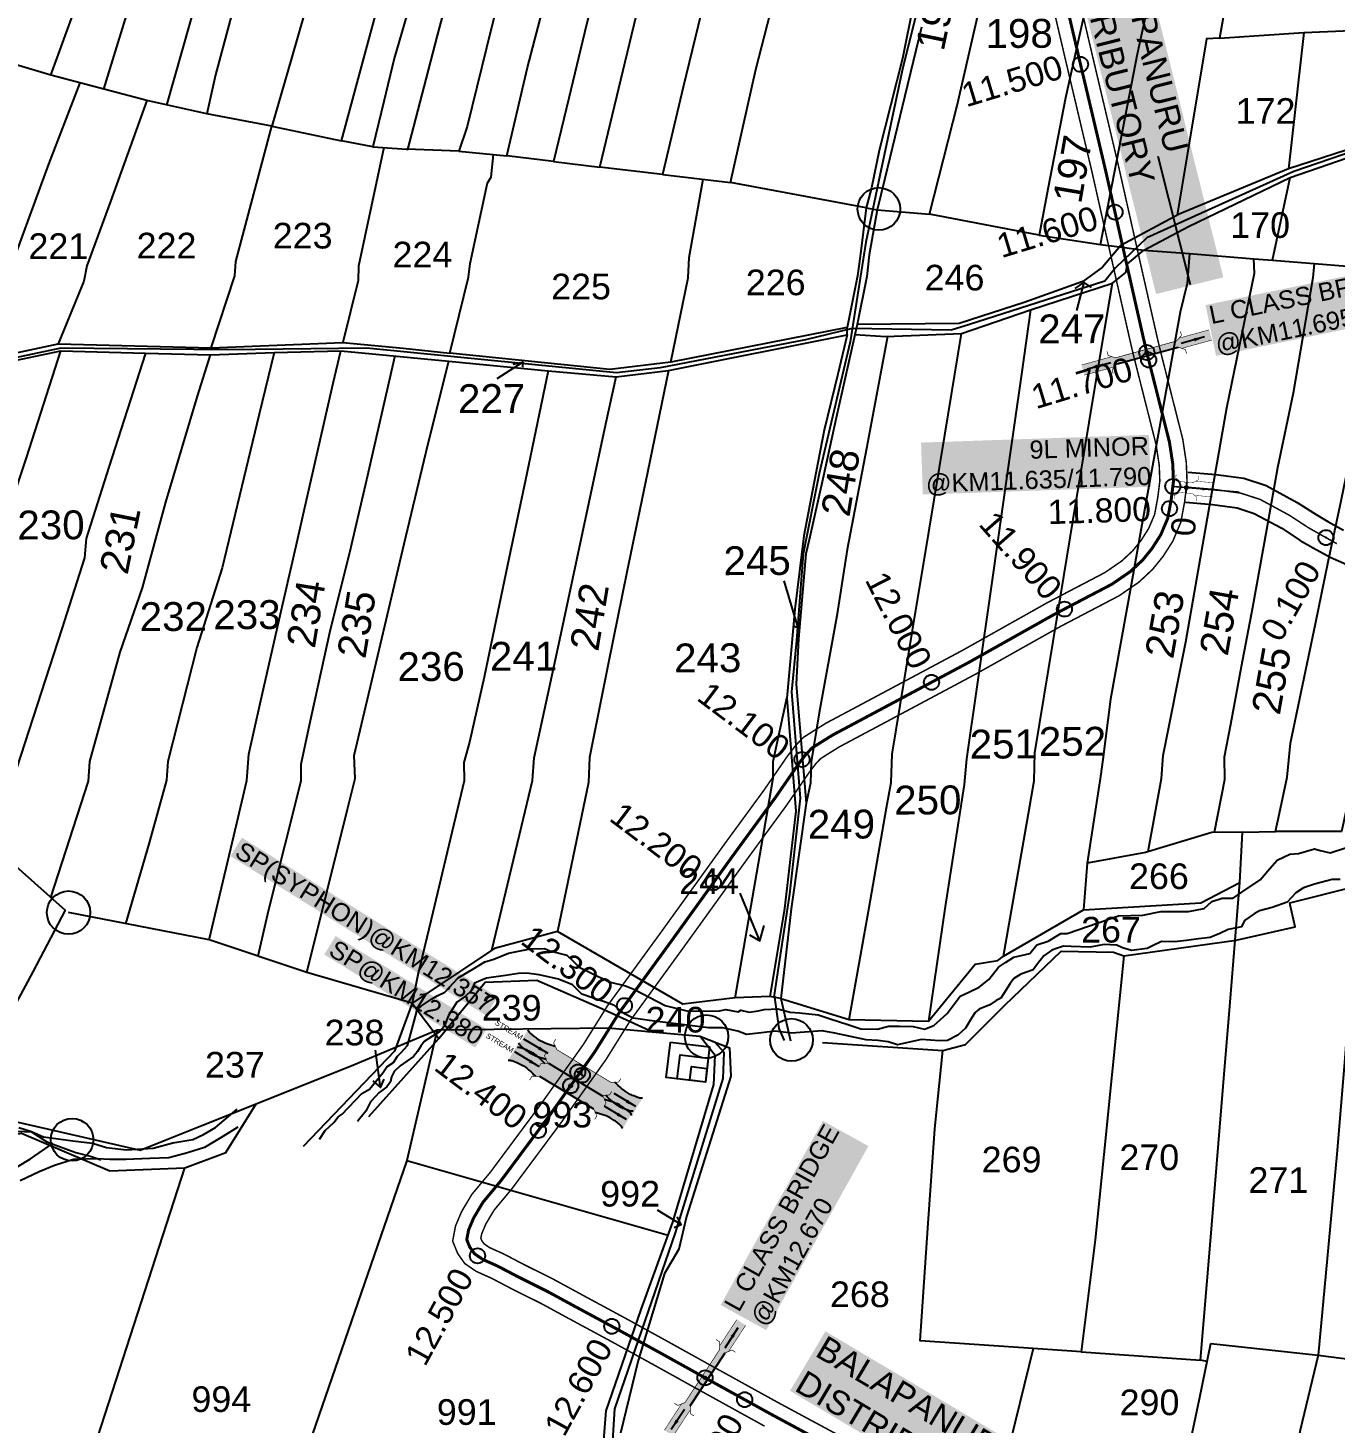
# Model space of a CAD drawing. Header units: millimetres. Extents: x 194974 to 210505, y 1603976 to 1614238.
# Drawn here: x 197653 to 198519, y 1610968 to 1611892 of the extents above; entities that cross this region are included whole.
import ezdxf
from ezdxf.enums import TextEntityAlignment as Align

# ---------------------------------------------------------------- set-up
doc = ezdxf.new("R2010")
doc.units = ezdxf.units.MM
doc.header["$LTSCALE"] = 15
doc.header["$PDMODE"] = 32
doc.header["$PDSIZE"] = 10
doc.linetypes.add('ACAD_ISO02W100', pattern=[15, 12, -3])
doc.linetypes.add('HIDDEN2', pattern=[0.1875, 0.125, -0.0625])
for name, color, linetype in [('BOUNDRY STONES', 240, 'Continuous'), ('CANAL1', 7, 'Continuous'), ('CS', 134, 'Continuous'), ('CSMark', 72, 'Continuous'), ('PAPER SIZE', 5, 'Continuous'), ('PLOTS', 7, 'Continuous'), ('PLOTS NO', 7, 'Continuous'), ('ROADS', 1, 'Continuous'), ('STREAMS', 4, 'Continuous'), ('STRUCTURE', 5, 'Continuous'), ('text2', 7, 'Continuous'), ('wells', 7, 'Continuous')]:
    doc.layers.add(name, color=color, linetype=linetype)
doc.styles.get("Standard").update_dxf_attribs({"font": 'arial.ttf'})
doc.dimstyles.get("Standard").update_dxf_attribs({"dimtxt": 0.18, "dimasz": 0.18, "dimexe": 0.18, "dimexo": 0.0625, "dimgap": 0.09, "dimtad": 0, "dimtih": 1, "dimtoh": 1, "dimdec": 4, "dimzin": 0, "dimdsep": 46, "dimtxsty": 'Standard', "dimcen": 0.09, "dimadec": 0, "dimazin": 0, "dimtfac": 1, "dimtdec": 4, "dimtofl": 0, "dimtmove": 0, "dimatfit": 3, "dimfxl": 1, "dimtolj": 1, "dimtzin": 0, "dimarcsym": 0})

# ---------------------------------------------------------------- blocks, each defined once
blk = doc.blocks.new('SLB')
at = {"layer": 'STRUCTURE'}
h = blk.add_hatch(dxfattribs=at)
h.set_pattern_fill('DOTS', color=6, scale=20, angle=320.3722, style=0)
h.set_pattern_definition([(320.372247934, (-159.4327, -72.9564), (1.2786241598, 0.5641323054), [0, -1.25])])
h.paths.add_polyline_path([(769699.5, 1706871.1), (769699.5, 1706861.1), (769729.1, 1706861.1), (769732.1, 1706863.1), (769792.1, 1706863.1), (769795.1, 1706861.1), (769824.7, 1706861.1), (769824.7, 1706871.1), (769795.1, 1706871.1), (769792.1, 1706869.1), (769732.1, 1706869.1), (769729.1, 1706871.1)])
at = {"layer": 'STRUCTURE', "color": 6, "const_width": 0.628}
for points in [[(769726.1, 1706877.1), (769726.1, 1706873.1), (769732.1, 1706869.1), (769792.1, 1706869.1), (769798.1, 1706873.1), (769798.1, 1706877.1)], [(769726.1, 1706855.1), (769726.1, 1706859.1), (769732.1, 1706863.1), (769792.1, 1706863.1), (769798.1, 1706859.1), (769798.1, 1706855.1)]]:
    blk.add_lwpolyline(points, dxfattribs=at)
at = {"layer": 'STRUCTURE', "color": 6, "linetype": 'ACAD_ISO02W100', "ltscale": 0.5, "const_width": 0.5}
for points in [[(769699.5, 1706871.1), (769729.1, 1706871.1)], [(769699.5, 1706861.1), (769729.1, 1706861.1)], [(769795.1, 1706871.1), (769824.7, 1706871.1)], [(769795.1, 1706861.1), (769824.7, 1706861.1)]]:
    blk.add_lwpolyline(points, dxfattribs=at)
at = {"layer": 'STRUCTURE', "color": 6}
blk.add_lwpolyline([(769732.1, 1706863.1), (769792.1, 1706863.1)], dxfattribs=at)
blk.add_lwpolyline([(769732.1, 1706863.1), (769792.1, 1706863.1)], dxfattribs=at)
at = {"layer": 'STRUCTURE', "color": 0}
blk.add_circle((769762.1, 1706866.1), 1.24, dxfattribs=at)
for points in [[(769703.8, 1706866), (769726.7, 1706866)], [(769818.6, 1706865.8), (769795.7, 1706865.8)]]:
    blk.add_leader(points, dimstyle='Standard', override={"dimasz": 10, "dimgap": 0.09, "dimtad": 0}, dxfattribs=at)
blk = doc.blocks.new('SP')
at = {"layer": 'STRUCTURE'}
h = blk.add_hatch(dxfattribs=at)
h.set_pattern_fill('DASH', color=256, scale=8, style=0)
h.set_pattern_definition([(0, (0, 0), (1, 1), [1, -1])])
edge = h.paths.add_edge_path()
edge.add_spline(control_points=[(769825.7, 1706742.1), (769825.3, 1706741.8), (769823.8, 1706740.8), (769820.9, 1706740.3), (769817, 1706739.7), (769811.4, 1706738.9), (769804, 1706739.7), (769798.4, 1706741), (769795.6, 1706741.6)], knot_values=[0, 0, 0, 0, 1.613557, 5.24513, 8.624976, 13.470124, 22.190216, 30.746377, 30.746377, 30.746377, 30.746377], degree=3, periodic=0)
edge.add_line((769795.6, 1706741.6), (769792.6, 1706739.6))
edge.add_line((769792.6, 1706739.6), (769732.6, 1706739.6))
edge.add_line((769732.6, 1706739.6), (769729.6, 1706741.6))
edge.add_spline(control_points=[(769729.6, 1706741.6), (769726.9, 1706740.9), (769721.3, 1706739.5), (769713.9, 1706738.5), (769708.3, 1706739.1), (769704.4, 1706739.6), (769701.5, 1706740), (769700, 1706741), (769699.5, 1706741.3)], knot_values=[0, 0, 0, 0, 8.556161, 17.276253, 22.121402, 25.501247, 29.13282, 30.746377, 30.746377, 30.746377, 30.746377], degree=3, periodic=0)
edge.add_line((769699.5, 1706741.3), (769699.5, 1706722.1))
edge.add_spline(control_points=[(769699.5, 1706722.1), (769700, 1706722.4), (769701.4, 1706723.4), (769704.3, 1706724), (769708.2, 1706724.5), (769713.8, 1706725.3), (769721.2, 1706724.5), (769726.8, 1706723.3), (769729.6, 1706722.6)], knot_values=[0, 0, 0, 0, 1.613557, 5.24513, 8.624976, 13.470124, 22.190216, 30.746377, 30.746377, 30.746377, 30.746377], degree=3, periodic=0)
edge.add_line((769729.6, 1706722.6), (769732.6, 1706724.6))
edge.add_line((769732.6, 1706724.6), (769792.6, 1706724.6))
edge.add_line((769792.6, 1706724.6), (769795.6, 1706722.6))
edge.add_spline(control_points=[(769795.6, 1706722.6), (769798.4, 1706723.3), (769803.9, 1706724.8), (769811.3, 1706725.8), (769817, 1706725.1), (769820.9, 1706724.7), (769823.8, 1706724.2), (769825.2, 1706723.3), (769825.7, 1706723)], knot_values=[0, 0, 0, 0, 8.556161, 17.276253, 22.121402, 25.501247, 29.13282, 30.746377, 30.746377, 30.746377, 30.746377], degree=3, periodic=0)
edge.add_line((769825.7, 1706723), (769825.7, 1706742.1))
h.paths.add_polyline_path([(769764.2, 1706732.1, -1), (769761.1, 1706732.1, -1)], flags=0)
h.paths.add_polyline_path([(769761.1, 1706732.1, 1), (769764.2, 1706732.1, 1)], flags=16)
at = {"layer": 'STRUCTURE', "const_width": 0.628}
for points in [[(769726.6, 1706747.6), (769726.6, 1706743.6), (769732.6, 1706739.6), (769792.6, 1706739.6), (769798.6, 1706743.6), (769798.6, 1706747.6)], [(769726.6, 1706716.6), (769726.6, 1706720.6), (769732.6, 1706724.6), (769792.6, 1706724.6), (769798.6, 1706720.6), (769798.6, 1706716.6)]]:
    blk.add_lwpolyline(points, dxfattribs=at)
at = {"layer": 'STRUCTURE', "color": 3}
blk.add_lwpolyline([(769732.6, 1706724.6), (769792.6, 1706724.6)], dxfattribs=at)
blk.add_lwpolyline([(769732.6, 1706724.6), (769792.6, 1706724.6)], dxfattribs=at)
at = {"layer": 'STRUCTURE', "color": 0}
blk.add_circle((769762.6, 1706732.1), 1.55, dxfattribs=at)
at = {"layer": 'STRUCTURE'}
for points in [[(769699.5, 1706741.3), (769700.9, 1706740.5), (769704.4, 1706739.6), (769707.8, 1706739.2), (769712.6, 1706738.8), (769721.3, 1706739.7), (769729.6, 1706741.6)], [(769825.7, 1706742.1), (769824.3, 1706741.3), (769820.8, 1706740.3), (769817.5, 1706739.8), (769812.7, 1706739.2), (769804, 1706739.9), (769795.6, 1706741.6)], [(769699.5, 1706722.1), (769700.9, 1706723), (769704.4, 1706724), (769707.7, 1706724.5), (769712.5, 1706725), (769721.2, 1706724.4), (769729.6, 1706722.6)], [(769825.7, 1706723), (769824.3, 1706723.8), (769820.8, 1706724.7), (769817.4, 1706725.1), (769812.6, 1706725.5), (769803.9, 1706724.6), (769795.6, 1706722.6)]]:
    blk.add_spline(points, degree=3, dxfattribs=at)
at = {"layer": 'STRUCTURE', "color": 0}
blk.add_text('STREAM', height=5, dxfattribs=at).set_placement((769684.3, 1706732.1), align=Align.MIDDLE_CENTER)
for points in [[(769727.4, 1706732.1), (769700.8, 1706732.1)], [(769824.4, 1706732.1), (769800.5, 1706732.1)]]:
    blk.add_leader(points, dimstyle='Standard', override={"dimasz": 10, "dimgap": 0.09, "dimtad": 0}, dxfattribs=at)
blk = doc.blocks.new('OT')
at = {"layer": 'STRUCTURE', "color": 190}
for points, const_width in [([(769751.4, 1706595.8), (769729.4, 1706595.8)], 0.5), ([(769775.2, 1706601.8), (769775.2, 1706597.8), (769769.2, 1706593.8), (769761.8, 1706593.8), (769754.4, 1706593.8), (769748.4, 1706597.8), (769748.4, 1706601.8)], 0.5), ([(769761.8, 1706593.8), (769761.8, 1706581)], 2.5), ([(769751.4, 1706579), (769729.4, 1706579)], 0.5), ([(769748.4, 1706573), (769748.4, 1706577), (769754.4, 1706581), (769761.8, 1706581), (769761.8, 1706581), (769761.8, 1706581), (769769.2, 1706581), (769775.2, 1706577), (769775.2, 1706573)], 0.5)]:
    blk.add_lwpolyline(points, dxfattribs=dict(at, const_width=const_width))
at = {"layer": 'STRUCTURE', "color": 0}
blk.add_circle((769761.8, 1706587.4), 1.87, dxfattribs=at)
blk.add_leader([(769732.6, 1706587.4), (769753.8, 1706587.4)], dimstyle='Standard', override={"dimasz": 10, "dimgap": 0.09, "dimtad": 0}, dxfattribs=at)

msp = doc.modelspace()

# ---------------------------------------------------------------- linework, layer by layer
at = {"layer": 'BOUNDRY STONES', "color": 1}
for centre, radius in [((198216.48, 1611772.46), 14.12), ((197679.75, 1611306.22), 14.33), ((198102.31, 1611224.08), 14.33), ((198158.59, 1611221.84), 14.12), ((197682.04, 1611155.77), 14.12)]:
    msp.add_circle(centre, radius, dxfattribs=at)
at = {"layer": 'CANAL1', "color": 200, "const_width": 1}
for points in [[(198348.43, 1611914.52), (198358.05, 1611873.42), (198375.29, 1611800.43), (198388.59, 1611741.33), (198400.41, 1611689.06), (198402.67, 1611679.47), (198411.7, 1611643.76), (198417.76, 1611619.78), (198420.09, 1611604.36), (198420.59, 1611591.37), (198418.95, 1611578.37), (198416.45, 1611564.85), (198411.16, 1611552.38), (198404.68, 1611542.21), (198397.74, 1611533.63), (198388.54, 1611525.08), (198375.48, 1611516.12), (198336.81, 1611495.87), (198280.5, 1611464.22), (198217.14, 1611430.37), (198190.41, 1611416.13), (198183.62, 1611411.91), (198177.99, 1611408.34), (198174.86, 1611405.08), (198170.3, 1611399.12), (198155.11, 1611377.06), (198128.85, 1611341.17), (198087.6, 1611283.89), (198051.68, 1611234.5), (198035.62, 1611208.75), (198006.19, 1611167.37), (197973.2, 1611123.01), (197963.76, 1611111.68), (197961.58, 1611109.07), (197956.15, 1611099.95), (197953.36, 1611093.35), (197952.81, 1611090.44), (197953.41, 1611088.99), (197955.01, 1611086.72), (197958.59, 1611084.27), (197967.87, 1611080.11), (197981.22, 1611073.1), (198001.06, 1611063.2), (198019.58, 1611053.13), (198048.31, 1611037.61), (198076.05, 1611022.34), (198105.48, 1611006), (198149.36, 1610981.76), (198209.48, 1610949.36)], [(198330.92, 1611910.36), (198340.53, 1611869.3), (198357.75, 1611796.39), (198371.03, 1611737.37), (198382.87, 1611685.02), (198385.18, 1611675.2), (198394.25, 1611639.35), (198400.09, 1611616.22), (198402.14, 1611602.66), (198402.55, 1611592.15), (198401.16, 1611581.14), (198399.11, 1611570.07), (198395.18, 1611560.79), (198390.05, 1611552.74), (198384.55, 1611545.94), (198377.26, 1611539.17), (198366.18, 1611531.56), (198328.22, 1611511.69), (198271.85, 1611480), (198208.66, 1611446.25), (198181.42, 1611431.73), (198174.05, 1611427.15), (198166.5, 1611422.37), (198161.17, 1611416.8), (198155.74, 1611409.69), (198140.43, 1611387.48), (198114.28, 1611351.74), (198073.02, 1611294.44), (198036.75, 1611244.57), (198020.64, 1611218.74), (197991.63, 1611177.96), (197959.06, 1611134.15), (197949.93, 1611123.21), (197946.85, 1611119.5), (197940.05, 1611108.1), (197936.03, 1611098.57), (197934.14, 1611088.56), (197937.52, 1611080.28), (197942.18, 1611073.69), (197949.76, 1611068.5), (197960, 1611063.91), (197973.02, 1611057.08), (197992.74, 1611047.24), (198011, 1611037.3), (198039.69, 1611021.81), (198067.34, 1611006.59), (198096.76, 1610990.25), (198140.74, 1610965.96)]]:
    msp.add_lwpolyline(points, dxfattribs=at)
at = {"layer": 'CANAL1', "color": 1, "linetype": 'HIDDEN2', "ltscale": 4}
for points, const_width in [([(198339.67, 1611912.44), (198349.29, 1611871.36), (198366.52, 1611798.41), (198379.81, 1611739.35), (198391.64, 1611687.04), (198393.92, 1611677.33), (198402.97, 1611641.55), (198408.92, 1611618), (198411.12, 1611603.51), (198411.57, 1611591.76), (198411.17, 1611588.61), (198410.06, 1611579.75), (198407.78, 1611567.46), (198403.17, 1611556.59), (198397.36, 1611547.48), (198391.14, 1611539.79), (198382.9, 1611532.12), (198370.83, 1611523.84), (198332.52, 1611503.78), (198276.17, 1611472.11), (198212.9, 1611438.31), (198185.91, 1611423.93), (198178.84, 1611419.53), (198172.24, 1611415.35), (198168.02, 1611410.94), (198163.02, 1611404.41), (198147.77, 1611382.27), (198121.56, 1611346.45), (198080.31, 1611289.17), (198044.22, 1611239.54), (198028.13, 1611213.74), (197998.91, 1611172.66), (197966.13, 1611128.58), (197956.85, 1611117.44), (197954.21, 1611114.28), (197948.1, 1611104.03), (197944.69, 1611095.96), (197943.48, 1611089.5), (197945.46, 1611084.64), (197948.6, 1611080.2), (197954.17, 1611076.38), (197963.94, 1611072.01), (197977.12, 1611065.09), (197996.9, 1611055.22), (198015.29, 1611045.21), (198044, 1611029.71), (198071.7, 1611014.47), (198101.12, 1610998.13), (198101.28, 1610998.04), (198127.53, 1610983.54), (198145.05, 1610973.86), (198205.18, 1610941.45)], 2), ([(198420.33, 1611588.11), (198438.46, 1611586.62), (198455.92, 1611584.23), (198469.03, 1611579.99), (198488.41, 1611569.47), (198500.78, 1611561.38), (198508.97, 1611556.73), (198519.79, 1611550.68)], 1)]:
    msp.add_lwpolyline(points, dxfattribs=dict(at, const_width=const_width))
at = {"layer": 'CANAL1', "color": 200}
for points in [[(198421.15, 1611598.07), (198439.54, 1611596.57), (198458.16, 1611594.02), (198472.99, 1611589.22), (198493.54, 1611578.07), (198506, 1611569.92), (198513.88, 1611565.44), (198524.2, 1611559.67)], [(198419.52, 1611578.14), (198437.37, 1611576.68), (198453.69, 1611574.44), (198465.08, 1611570.76), (198483.28, 1611560.88), (198495.57, 1611552.84), (198504.06, 1611548.02), (198515.37, 1611541.69), (198526.44, 1611536.97)]]:
    msp.add_lwpolyline(points, dxfattribs=at)
at = {"layer": 'CANAL1', "color": 1, "ltscale": 4, "const_width": 1, "elevation": 1}
msp.add_lwpolyline([(198411.17, 1611588.61), (198455.28, 1611584.87)], dxfattribs=at)
at = {"layer": 'CS'}
msp.add_point((198512.6, 1611554.7), dxfattribs=at)
at = {"layer": 'PLOTS', "color": 0}
for points in [[(197955.87, 1612359.66), (197937.32, 1612289.49), (197928.36, 1612255.68), (197919.29, 1612221.44), (197909.73, 1612185.35), (197897.54, 1612139.32), (197885.45, 1612093.7), (197872.14, 1612043.45), (197872.61, 1612029.62), (197860.36, 1611986.98), (197848.43, 1611945.46), (197844.89, 1611933.13), (197842.94, 1611926.35), (197841.13, 1611920.05), (197827.16, 1611871.42), (197814.47, 1611827.25), (197771.42, 1611835.47), (197731.64, 1611844.27), (197668.05, 1611861.19), (197606.47, 1611879.51)], [(197814.47, 1611827.25), (197860.59, 1611817.51), (197877.51, 1611880.64), (197891.54, 1611932.97), (197904.68, 1611981.94), (197917.88, 1612031.18), (197918.52, 1612043.85), (197929.68, 1612088.54), (197939.69, 1612128.67), (197950.98, 1612179.47), (197963.59, 1612227.3), (197976.24, 1612275.28), (197990.13, 1612330.18), (197996.2, 1612357.6)], [(198017.78, 1612355.93), (198005.12, 1612305.06), (197997.35, 1612273.81), (197981.56, 1612216.09), (197968.42, 1612161.78), (197955.93, 1612110.7), (197945.21, 1612070.3), (197939.25, 1612042.74), (197938.16, 1612032.68), (197931.76, 1612006.41), (197925.36, 1611980.11), (197917.86, 1611949.31), (197907.19, 1611912.54), (197895.5, 1611872.26), (197888.52, 1611843.57), (197881.24, 1611813.64), (197860.59, 1611817.51)], [(197881.24, 1611813.64), (197903.76, 1611812.02), (197904.54, 1611811.97), (197916.65, 1611858.41), (197924.2, 1611887.34), (197932.22, 1611918.05), (197943.08, 1611959.7), (197951.39, 1611994.68), (197959.41, 1612022.66), (197961.63, 1612034.29), (197962.5, 1612044.98), (197971.82, 1612082.37), (197978.33, 1612108.49), (197984.39, 1612136.26), (197993.86, 1612172.69), (198000.73, 1612202.15), (198009.37, 1612234.47), (198017.32, 1612264.21), (198026.49, 1612298.55), (198035.5, 1612332.24), (198040.55, 1612354.46)], [(198072.07, 1612353.75), (198064.39, 1612321.53), (198060.87, 1612306.75), (198047.89, 1612256.26), (198035.02, 1612206.18), (198026.21, 1612168.82), (198013.41, 1612114.52), (198004.4, 1612076.32), (197996.48, 1612042.71), (197996.04, 1612032.14), (197981.22, 1611979.15), (197967.21, 1611922.39), (197956.56, 1611879.22), (197943.68, 1611827.05), (197938.28, 1611810.75), (197903.76, 1611812.02)], [(197938.28, 1611810.75), (197970.13, 1611807.63), (197983.8, 1611866.15), (197999.16, 1611925.41), (198012.37, 1611982.73), (198025.4, 1612031.13), (198026.14, 1612046.14), (198032.34, 1612074.57), (198051.35, 1612155.1), (198065.93, 1612216.91), (198081.27, 1612274.6), (198093.49, 1612326.36), (198100.55, 1612353.24)], [(198129.02, 1612352.74), (198120.61, 1612310.62), (198113.08, 1612281.6), (198102.94, 1612242.45), (198094.44, 1612206.56), (198085.04, 1612166.8), (198075.04, 1612124.28), (198066.26, 1612086.93), (198057.41, 1612049.29), (198055.8, 1612042.44), (198055.97, 1612031.85), (198052.77, 1612018.6), (198042.6, 1611976.45), (198033.8, 1611939.99), (198021.54, 1611889.17), (198011.08, 1611845.82), (198000.96, 1611803.88), (197970.13, 1611807.63)], [(198000.96, 1611803.88), (198031.67, 1611800.15), (198048.41, 1611869.89), (198060.37, 1611919.68), (198070.53, 1611961.96), (198079.76, 1612000.4), (198087.19, 1612031.35), (198089.72, 1612049.56), (198097.51, 1612086.59), (198106.57, 1612123.27), (198119.05, 1612173.76), (198129.89, 1612223), (198142.47, 1612273.68), (198153.25, 1612317.12), (198162.36, 1612354.95)], [(198205.16, 1612356.62), (198194.9, 1612307.74), (198182.52, 1612263.09), (198171.3, 1612215.49), (198159.07, 1612164.16), (198148.49, 1612119.76), (198136.76, 1612070.53), (198132.14, 1612044.62), (198131.4, 1612031.48), (198121.64, 1611996.17), (198110.42, 1611950.21), (198098.68, 1611902.13), (198086.76, 1611853.27), (198073.16, 1611795.31), (198031.67, 1611800.15)], [(198073.27, 1611795.3), (198118.24, 1611789.98), (198134.87, 1611864.88), (198144.62, 1611902.63), (198162.51, 1611978.66), (198175.14, 1612032.33), (198176.05, 1612046.25), (198181.23, 1612072.22), (198194.14, 1612128.09), (198206.15, 1612180.06), (198221.45, 1612246.29), (198233.92, 1612300.25), (198246.61, 1612352.86)], [(199102.28, 1612345.24), (199089.45, 1612271.21), (199082.31, 1612230.03), (199074.63, 1612184.74), (199070.44, 1612160.03), (199070.7, 1612141.95), (199062.65, 1612098.03), (199052.25, 1612035), (198991.91, 1612007.4), (198914.71, 1611976.85), (198853.54, 1611939.04), (198799.25, 1611907.38), (198779.97, 1611902.01), (198683.04, 1611866.61), (198612.26, 1611842.42), (198540.9, 1611816.36), (198487.81, 1611799.08), (198415.33, 1611769.1), (198376.63, 1611748.27), (198364.66, 1611734.01), (198351.6, 1611724.48), (198312.77, 1611710.52), (198269.54, 1611696.64), (198202.06, 1611695.9)], [(197668.05, 1611861.19), (197688.55, 1611917.69), (197704.74, 1611962.31), (197720.59, 1612010.18), (197727.54, 1612031.18), (197728.45, 1612041.52), (197748.73, 1612103.44), (197762.72, 1612150.12)], [(197789.18, 1612143.69), (197776.56, 1612097.97), (197765.06, 1612061.86), (197759.02, 1612042.9), (197759.32, 1612030.88), (197743.09, 1611982.2), (197728.09, 1611933.7), (197710.58, 1611877.1), (197702.81, 1611851.95)], [(197744.86, 1611841.35), (197765.14, 1611912.95), (197767.68, 1611925.38), (197769.63, 1611928.26), (197779.54, 1611963.78), (197787.51, 1611992.36), (197795.72, 1612017.64), (197800.26, 1612031.61), (197800.29, 1612043.16), (197805.73, 1612062.81), (197817.03, 1612103.68), (197826.07, 1612134.51)], [(197846.28, 1612129.45), (197832.82, 1612077.96), (197823.57, 1612042.6), (197823.47, 1612032.08), (197811.96, 1611989.9), (197799.86, 1611945.53), (197795.44, 1611929.36), (197794.14, 1611924.97), (197776.99, 1611861.41), (197771.26, 1611835.5)], [(198268.48, 1612060.07), (198265.34, 1612044.87), (198265.46, 1612034.82), (198263.95, 1612025.57), (198260.67, 1612013.79), (198255.83, 1611996.38), (198251.26, 1611968.36), (198245.17, 1611937.78), (198239.31, 1611908.32), (198232.1, 1611872.07), (198224.44, 1611841.65), (198216.75, 1611811.12), (198211.66, 1611786.37), (198208.01, 1611773.29), (198118.24, 1611789.98)], [(198208.01, 1611773.29), (198215.38, 1611771.97), (198249.92, 1611769.09), (198268.52, 1611841.98), (198282.49, 1611902.6), (198296.5, 1611955.62), (198311.45, 1612012.22), (198317.17, 1612033.88), (198316.73, 1612045.59), (198318.62, 1612054.4), (198276.66, 1612058.62)], [(198318.62, 1612054.4), (198381.07, 1612048.12), (198379.42, 1612031.78), (198373.18, 1612001.41), (198364.9, 1611961.17), (198356.75, 1611921.58), (198340.05, 1611846.19), (198328.66, 1611786.65), (198322.64, 1611755.15), (198249.92, 1611769.09)], [(198322.64, 1611755.18), (198363.24, 1611748.96), (198375.59, 1611812.59), (198387.74, 1611875.22), (198401.62, 1611938.98), (198417.34, 1612011.18), (198422.03, 1612032.73), (198409.19, 1612035.52), (198408.31, 1612043.81), (198381.07, 1612048.12)], [(198462.7, 1612001.08), (198451.45, 1611938.09), (198442.1, 1611885.71), (198497.96, 1611889.47), (198576.25, 1611892.81)], [(198244.78, 1611893.01), (198233.72, 1611847.48), (198220.39, 1611792.57), (198215.37, 1611771.91), (198210.07, 1611742.17), (198208.47, 1611727.8), (198202.06, 1611695.9), (198188.24, 1611633.96), (198179.69, 1611595.67), (198170.2, 1611553.16), (198168.14, 1611543.91), (198163.26, 1611487.7), (198161.65, 1611457.56), (198168.25, 1611378.84), (198158.28, 1611308.74), (198151.46, 1611249.41), (198144.28, 1611250.61)], [(198200.6, 1611689.35), (198221.1, 1611688), (198271.17, 1611689.84), (198316.96, 1611705.71), (198371.13, 1611723.28), (198380.09, 1611730.42), (198381.08, 1611736.08), (198391.92, 1611745.26), (198421.5, 1611760.86), (198488.87, 1611793.42), (198563.83, 1611819.19), (198583.53, 1611825.97), (198642.26, 1611846.3), (198686.4, 1611861.58), (198788.43, 1611895.23)], [(198497.96, 1611889.47), (198487.81, 1611799.08)], [(198442.1, 1611885.71), (198433.48, 1611885.13), (198413.97, 1611768.37)], [(197620.15, 1611671.84), (197640.07, 1611725.19), (197642.71, 1611737), (197666.76, 1611802.08), (197687.45, 1611856.03)], [(197731.64, 1611844.27), (197707.44, 1611777.41), (197691.74, 1611734.7), (197689.79, 1611724.6), (197672.77, 1611683.03)], [(197774.17, 1611680.47), (197789.79, 1611728.11), (197790.46, 1611737.58), (197814.47, 1611827.25)], [(198477.1, 1611738.51), (198554.29, 1611732.39), (198598.13, 1611728.92), (198617.18, 1611737.64), (198669.51, 1611753.58), (198758.69, 1611777.03), (198790.62, 1611788.76), (198800.08, 1611794.2), (198808.23, 1611797.22), (198813.52, 1611801.25), (198875.37, 1611811.85), (198959.51, 1611826.26)], [(197888.49, 1611813.12), (197871.79, 1611734.66), (197871.51, 1611725.1), (197861.39, 1611683.94), (197901.47, 1611680.15), (197932.32, 1611676.96)], [(198078.57, 1611671.05), (198038.32, 1611666.17), (197932.32, 1611676.96), (197944.56, 1611727.19), (197945.77, 1611736.39), (197957.26, 1611789.74), (197959.76, 1611793.53), (197961.23, 1611808.5)], [(198208.01, 1611773.29), (198203.96, 1611740.97), (198202.36, 1611728.22), (198195.37, 1611693.84), (198078.57, 1611671.05), (198090.18, 1611726.76), (198090.89, 1611740.22), (198100.04, 1611792.13)], [(198363.24, 1611748.96), (198375.91, 1611747.41), (198391.92, 1611745.26), (198422.2, 1611742.86), (198464.76, 1611739.49), (198477.1, 1611738.51), (198488.87, 1611793.42)], [(198422.2, 1611742.86), (198420.63, 1611723.04), (198415.93, 1611704.17), (198401.83, 1611625.53), (198390.2, 1611560.67), (198383.53, 1611523.5), (198369.91, 1611447.55), (198364.73, 1611407.71), (198363.25, 1611396.33), (198354.43, 1611338.97)], [(198394.82, 1611346.66), (198403.65, 1611395.13), (198404.8, 1611410.39), (198419.72, 1611485.64), (198431.92, 1611555.28), (198446.88, 1611640.66), (198465.31, 1611730.03), (198464.76, 1611739.49)], [(198504.88, 1611736.31), (198503.97, 1611726.86), (198490.9, 1611650.43), (198480.46, 1611600.85), (198473.25, 1611559.77), (198463.89, 1611508.38), (198456.48, 1611469.01), (198449.3, 1611430.79), (198445.23, 1611409.15), (198445.39, 1611394.31), (198438.44, 1611359.33)], [(198457.24, 1611359.6), (198479.17, 1611359.91), (198481.79, 1611372.07), (198486.94, 1611396), (198489.12, 1611418.58), (198496.33, 1611453.33), (198505.56, 1611497.56), (198514.15, 1611538.73), (198522.56, 1611579.03), (198531.09, 1611619.91), (198537.62, 1611658.02), (198547.24, 1611703.48), (198553.38, 1611732.47)], [(198299.09, 1611277.26), (198314.66, 1611366.78), (198319.31, 1611393.55), (198319.73, 1611411.99), (198334.98, 1611504.53), (198345.23, 1611566.74), (198355.83, 1611631.05), (198365.66, 1611690.74), (198371.13, 1611723.28)], [(198598.13, 1611728.92), (198580.4, 1611652.01), (198568.4, 1611587.97), (198553.52, 1611520.14), (198538.26, 1611450.57), (198531.43, 1611410.24), (198530.48, 1611393.94), (198522.95, 1611360.07), (198479.17, 1611359.91)], [(198316.96, 1611705.71), (198310.86, 1611662.9), (198301.25, 1611595.52), (198291.65, 1611528.2), (198281.79, 1611459), (198274.54, 1611408.18), (198273.05, 1611391.01), (198260.46, 1611310.31), (198249.25, 1611234.39)], [(197505.04, 1611667.78), (197615.69, 1611666.18), (197674.64, 1611678.43), (197730.61, 1611676.99), (197773.66, 1611675.88), (197815.97, 1611677.33), (197860.17, 1611678.54), (197931.62, 1611671.53), (197997.42, 1611665.32), (198042.55, 1611661.19), (198077.18, 1611665.53), (198195.47, 1611689.06), (198195.37, 1611693.84)], [(197510.91, 1611675.44), (197587.12, 1611670.24), (197620.15, 1611671.84), (197672.77, 1611683.03), (197774.17, 1611680.47), (197861.39, 1611683.94)], [(198195.47, 1611689.06), (198189.16, 1611663.07), (198180.13, 1611625.88), (198173.57, 1611591.75), (198166.68, 1611555.94), (198160.87, 1611507.32), (198157.19, 1611467.77), (198155.39, 1611448.38), (198161.35, 1611373.36), (198158.15, 1611345.23), (198154.02, 1611309), (198148.45, 1611275.63), (198144.28, 1611250.62), (198121.32, 1611249.81), (198086.71, 1611245.49), (198003.52, 1611293.82), (197961.75, 1611282.45), (197907.32, 1611246.14), (197895.56, 1611214.5), (197835.15, 1611151.34)], [(198222.25, 1611688.04), (198208.16, 1611613.68), (198195.48, 1611546.8), (198188.58, 1611502.85), (198176.91, 1611438.69), (198171.64, 1611406.23), (198171.27, 1611392.09), (198168.25, 1611378.84)], [(198196.88, 1611235.42), (198209.97, 1611309.7), (198221.6, 1611375.69), (198224.56, 1611392.52), (198225.22, 1611411.23), (198238.77, 1611493.11), (198249.54, 1611558.22), (198260.18, 1611622.53), (198271.17, 1611689.84)], [(197597.55, 1611444.05), (197629.62, 1611540.36), (197636.72, 1611561.66), (197651.97, 1611607.47), (197674.64, 1611678.43)], [(197730.61, 1611676.99), (197706.49, 1611601.46), (197691.37, 1611554.12), (197690.22, 1611541.23), (197675.21, 1611494.3), (197628.58, 1611351.29)], [(197667.98, 1611316.29), (197692.91, 1611393.33), (197693.83, 1611406.41), (197713.95, 1611478.86), (197728.81, 1611521.41), (197744.09, 1611578.29), (197765.04, 1611648.32), (197773.66, 1611675.88)], [(197815.97, 1611677.33), (197806.09, 1611636.39), (197795.91, 1611594.25), (197781.51, 1611534.59), (197764.67, 1611481.97), (197745.42, 1611406.32), (197744.66, 1611394.06), (197733.23, 1611352.52), (197717.51, 1611298.89)], [(197772.85, 1611288.14), (197791.15, 1611365.45), (197797.87, 1611393.86), (197799.07, 1611411.15), (197806.71, 1611444.81), (197819.31, 1611500.26), (197830.44, 1611549.3), (197837.3, 1611579.48), (197854.89, 1611656.96), (197860.17, 1611678.54)], [(197895.9, 1611675.04), (197876.97, 1611592.93), (197867.17, 1611550.4), (197866.04, 1611545.46), (197853.03, 1611493.66), (197838.7, 1611428.32), (197833.6, 1611404.43), (197833.49, 1611393.22), (197812.26, 1611308.05), (197805.2, 1611277.37)], [(197837.54, 1611266.61), (197864.52, 1611374.78), (197869.61, 1611395.17), (197868.91, 1611410.35), (197885.49, 1611480.36), (197902.12, 1611550.61), (197917.66, 1611616.23), (197931.62, 1611671.53)], [(197997.42, 1611665.32), (197983.18, 1611597.19), (197969.59, 1611532.14), (197954.97, 1611462.21), (197945.2, 1611419.06), (197941.56, 1611405.68), (197941.72, 1611393.59), (197929.35, 1611341.63), (197919.86, 1611301.75), (197911.14, 1611265.1), (197907.32, 1611246.14), (197925.05, 1611222.75)], [(198077.18, 1611665.53), (198061.93, 1611591.49), (198049.61, 1611531.71), (198037.3, 1611471.97), (198024.81, 1611408.9), (198024.09, 1611392.37), (198003.52, 1611293.82)], [(197960.16, 1611281.39), (197979.66, 1611363.23), (197986.95, 1611393.81), (197988.23, 1611408.86), (198005.1, 1611487.16), (198019.47, 1611554.45), (198035.64, 1611630.19), (198042.55, 1611661.19)], [(198121.32, 1611249.81), (198142.43, 1611372.15), (198146.42, 1611395.27), (198146.36, 1611406.31), (198155.39, 1611448.38)], [(198151.46, 1611249.41), (198196.88, 1611235.42), (198249.25, 1611234.39), (198280.17, 1611272.09), (198295.18, 1611274.59), (198299.09, 1611277.26), (198351.99, 1611308.14), (198429.78, 1611312.8), (198455.47, 1611326.19), (198457.24, 1611359.6), (198436.97, 1611359.31), (198393.16, 1611346.16), (198354.43, 1611338.97), (198351.99, 1611308.14)], [(198179.15, 1611220.21), (198258.91, 1611214.76), (198273.86, 1611218.83), (198299.8, 1611244.98), (198337.19, 1611280.79), (198371.88, 1611279.94), (198378.78, 1611277.65), (198453.03, 1611288.02), (198492.11, 1611296.73), (198488.92, 1611311.49), (198488.59, 1611312.8), (198533.57, 1611324)], [(198533.57, 1611324), (198528.67, 1611257.99), (198524.87, 1611206.82), (198519.79, 1611146.12), (198513.36, 1611076.99), (198507.4, 1611012.89), (198495.4, 1610963.31), (198484.82, 1610911.08), (198476.59, 1610878.4), (198407.5, 1610881.69), (198419.21, 1610938.07), (198428.76, 1610984.01), (198436.4, 1611020.81), (198507.4, 1611012.89), (198545.09, 1611008.15)], [(198433.89, 1611008.72), (198429.58, 1611009.72), (198435.85, 1611085.97), (198440.27, 1611139.83), (198444.48, 1611191.1), (198449.06, 1611246.88), (198452.43, 1611287.88), (198455.47, 1611326.19)], [(197907.32, 1611246.14), (197837.54, 1611266.61), (197772.85, 1611288.14), (197679.75, 1611306.22)], [(198378.78, 1611277.65), (198371, 1611200.92), (198365.44, 1611146.06), (198359.69, 1611089.41), (198350.48, 1611015.2), (198429.58, 1611009.72)], [(197878.65, 1611171.14), (197925.05, 1611222.75), (197955.69, 1611260.15), (197990, 1611261.42), (198031.45, 1611243.45), (198067.28, 1611227.08)], [(198151.46, 1611249.41), (198157.9, 1611221.21)], [(198350.48, 1611015.2), (198318.61, 1611017.4), (198243.82, 1611022.58), (198248.99, 1611097.24), (198253.54, 1611162.98), (198258.91, 1611214.76)], [(198318.61, 1611017.4), (198300.67, 1610944.62), (198288.37, 1610894.69), (198281.05, 1610864.98), (198259.44, 1610868.32), (198195.22, 1610894.15), (198044.11, 1610942.61)]]:
    msp.add_lwpolyline(points, dxfattribs=at)
at = {"layer": 'PLOTS'}
for points in [[(197628.55, 1611351.32), (197677.49, 1611307.84), (197655.97, 1611267.09), (197641.55, 1611239.78)], [(197611.01, 1611175.31), (197665.49, 1611162.94), (197727.18, 1611148.79), (197767.99, 1611165.15), (197866.85, 1611204.76), (197923.81, 1611228.64), (198037.12, 1611229.97), (198097.84, 1611224.27), (198117.55, 1611216.54), (198118.29, 1611197.82), (198089.14, 1611104.94), (198083.89, 1611083.3), (198074.56, 1611067.12), (198056.96, 1611009.51), (198045.13, 1610960.47), (198043.11, 1610925.21), (198040.04, 1610854.75), (198036.83, 1610807.79), (198030.83, 1610793.23), (198005.7, 1610740.35), (197988.08, 1610701.7), (197969.9, 1610661.56), (197927.09, 1610594.23)], [(197743.82, 1610245.81), (197777.09, 1610330.13), (197816.05, 1610415.88), (197842.54, 1610458.18), (197900.47, 1610565.09), (197941.7, 1610630.28), (197958.15, 1610660.04), (198003.5, 1610757.66), (198025.89, 1610805.14), (198028.93, 1610825.91), (198031.25, 1610917.71), (198035.8, 1610976.17), (198059.02, 1611043.23), (198079.98, 1611101.13), (198107.24, 1611192.34), (198108.04, 1611211.61), (198097.84, 1611224.27)], [(197923.81, 1611228.64), (197903.89, 1611142.06), (198076.83, 1611092.42)], [(197378.15, 1611018.06), (197454.41, 1611036.36), (197494.56, 1611084.21), (197534.86, 1611132.23), (197600, 1611151.24), (197648.67, 1611160.02), (197707.03, 1611135.07), (197756.8, 1611137.2), (197784, 1611147.2), (197804.01, 1611179.58)], [(197903.89, 1611142.06), (197823.89, 1610910.39), (197832.63, 1610876.62), (198028.93, 1610825.91)], [(197425.68, 1610935.22), (197672.72, 1610876.91), (197756.8, 1611137.2)]]:
    msp.add_lwpolyline(points, dxfattribs=at)
at = {"layer": 'PLOTS NO', "color": 0}
for points in [[(198346.38, 1611719.66), (198352.16, 1611723.64), (198357.06, 1611720.48)], [(198352.16, 1611723.64), (198347.27, 1611705.2)], [(197980.67, 1611670.96), (197963.39, 1611659.91)], [(197974.26, 1611669.53), (197980.67, 1611670.96), (197980.43, 1611667.72)], [(198163.07, 1611494.9), (198153.69, 1611526.17)], [(198160.58, 1611496), (198163.07, 1611494.9), (198163.67, 1611498.78)]]:
    msp.add_lwpolyline(points, dxfattribs=at)
at = {"layer": 'PLOTS NO'}
for points in [[(198137.52, 1611287.53), (198124.62, 1611319.03)], [(198130.71, 1611291.52), (198137.52, 1611287.53), (198140.43, 1611297.7)], [(197886.34, 1611190.29), (197883.11, 1611215.12)], [(197881.37, 1611194.87), (197886.34, 1611190.29), (197888.85, 1611195.94)], [(198069.65, 1611109.32), (198085.54, 1611099.54)], [(198080.76, 1611097.53), (198085.54, 1611099.54), (198082.74, 1611104.73)]]:
    msp.add_lwpolyline(points, dxfattribs=at)
at = {"layer": 'ROADS'}
for points in [[(198290.17, 1612350.75), (198293.21, 1612309.48), (198295.35, 1612280.49), (198289.67, 1612196.14), (198276.79, 1612094.77), (198268.62, 1612030.5), (198254.28, 1611953.73), (198232.24, 1611866.28), (198217.14, 1611794.62), (198207.84, 1611750.48), (198197.51, 1611684.45), (198176.85, 1611597.24), (198166.36, 1611543.88), (198161.83, 1611486.47), (198158.67, 1611452.46), (198164.42, 1611382.16), (198157.17, 1611318.53), (198150.59, 1611275.09), (198147.05, 1611251.75), (198150.19, 1611229.42), (198153.83, 1611221.47)], [(198779.46, 1611897.84), (198702.74, 1611870.7), (198628.19, 1611844.33), (198548.16, 1611816.83), (198491.25, 1611797.28), (198393.96, 1611753.38), (198373.29, 1611733.44), (198366.03, 1611724.73), (198276.59, 1611696.01), (198264.38, 1611692.09), (198198.72, 1611693.18), (198167.92, 1611685.77), (198071.68, 1611667.21), (198042.72, 1611663.8), (197959.69, 1611672.01), (197877.21, 1611680.17), (197784.68, 1611679.13), (197674.69, 1611680.33), (197618.11, 1611668.39)]]:
    msp.add_lwpolyline(points, dxfattribs=at)
at = {"layer": 'ROADS', "color": 1}
msp.add_lwpolyline([(197727.59, 1610202.8), (197770.73, 1610300.38), (197830.75, 1610430.12), (197888.05, 1610535.87), (197948.46, 1610633.74), (197998.37, 1610735.59), (198031.43, 1610804.92), (198039.46, 1610942.22), (198041.52, 1610977.52), (198081.68, 1611094.13), (198113.35, 1611196.28), (198113.91, 1611213.43), (198107.69, 1611220.4)], dxfattribs=at)
at = {"layer": 'STREAMS'}
for points in [[(197845.87, 1611156.22), (197849.76, 1611161.89), (197855.53, 1611167.18), (197858.22, 1611170.95), (197860.99, 1611172.61), (197864.97, 1611176.82), (197870.11, 1611182.26), (197874.02, 1611186.4), (197878.97, 1611189.28), (197887.96, 1611199.96), (197890.65, 1611204.11), (197894.85, 1611206.91), (197897.69, 1611211.13), (197900.01, 1611213.62), (197902.03, 1611215.79), (197904.15, 1611218.07), (197906.35, 1611226.12), (197908.59, 1611234.34), (197910.62, 1611241.78), (197913.41, 1611244.56), (197920.23, 1611248.8), (197923.89, 1611251.07), (197928.94, 1611253.58), (197937.86, 1611262.99), (197947.61, 1611268.82), (197955.49, 1611273.52), (197961.5, 1611275.35), (197971.16, 1611279.33), (197985.51, 1611282.33), (197994.99, 1611282.38), (197998.61, 1611280.82), (198009.76, 1611278.02), (198013.92, 1611274.05), (198018.04, 1611270.12), (198025.16, 1611266.6), (198037.82, 1611260.33), (198048.57, 1611257.72), (198054.15, 1611255.42), (198074.93, 1611244.58), (198090.07, 1611240.9), (198110.98, 1611241.23), (198115.19, 1611242.07), (198123.17, 1611240.39), (198124.97, 1611241.67), (198130.62, 1611240.27), (198136.41, 1611241.2), (198140.54, 1611241.97), (198149.48, 1611242.48), (198157.69, 1611240.27), (198163.87, 1611239.84), (198176.14, 1611238.4), (198184.8, 1611235.59), (198189.64, 1611234.02), (198196.56, 1611231.77), (198204.46, 1611229.21), (198215.45, 1611229.05), (198222.74, 1611231.04), (198230.11, 1611231), (198239.24, 1611230.72), (198246.59, 1611229.07), (198252.95, 1611231.51), (198261.69, 1611239.36), (198264.92, 1611243.7), (198270.19, 1611250.78), (198275.95, 1611253.42), (198282.91, 1611256.82), (198289.26, 1611262.01), (198295.71, 1611270.09), (198300.27, 1611273.11), (198305.77, 1611276.77), (198316.52, 1611279.13), (198321.19, 1611284.92), (198328.51, 1611287.35), (198336.91, 1611292.44), (198341.24, 1611292.34), (198375.16, 1611304.08), (198391.39, 1611304.52), (198403.29, 1611306.86), (198414.59, 1611306.92), (198421.57, 1611306.95), (198431.9, 1611308.92), (198437.05, 1611313.63), (198443.78, 1611315.71), (198451.23, 1611315.86), (198456.95, 1611319.71), (198468.94, 1611327.94), (198475.52, 1611335.53), (198480.27, 1611341.03), (198488.7, 1611344.85), (198494.47, 1611345.48), (198505.04, 1611348.41), (198508.77, 1611347.47), (198515.33, 1611345.81), (198525.61, 1611349.23)], [(198522.02, 1611328.25), (198516.66, 1611328.23), (198504.96, 1611325.03), (198497.74, 1611322.56), (198492.68, 1611319.25), (198486.79, 1611313.22), (198476.94, 1611309.61), (198468.5, 1611307.41), (198465.03, 1611305.52), (198458.74, 1611300.91), (198456.6, 1611296.77), (198447.77, 1611295.04), (198442.34, 1611292.38), (198435.78, 1611289.63), (198428.08, 1611288.75), (198420.21, 1611287.85), (198412.27, 1611286.94), (198403.66, 1611287.13), (198397.66, 1611284.19), (198394.1, 1611282.49), (198383.87, 1611281.12), (198377.75, 1611282.88), (198374.08, 1611284.55), (198365.57, 1611285.16), (198356.47, 1611283.42), (198343.79, 1611283.83), (198338.81, 1611283.99), (198334.77, 1611282.66), (198330.93, 1611281.42), (198325.78, 1611277.65), (198320.93, 1611271.34), (198318.59, 1611268.3), (198310.4, 1611265.43), (198305.81, 1611262.5), (198303.38, 1611259.21), (198299.19, 1611252.62), (198297.29, 1611249.64), (198294.2, 1611248.04), (198289.99, 1611245.02), (198282.87, 1611242.17), (198280.25, 1611240), (198277.82, 1611236.33), (198273.81, 1611229.65), (198268.67, 1611224.93), (198261.99, 1611221.58), (198256.54, 1611221.36), (198244.7, 1611222.24), (198233.63, 1611219.75), (198228.88, 1611218.68), (198222.64, 1611220.54), (198215.68, 1611221.44), (198207.97, 1611221.88), (198187.24, 1611226.38), (198178.97, 1611227.93), (198158.68, 1611226.33), (198147.78, 1611227.59), (198138.67, 1611226.61), (198128.88, 1611225.55), (198123.03, 1611227.75), (198112.78, 1611229.96), (198103.57, 1611229.91), (198064.42, 1611234.71), (198053.71, 1611236.34), (198048.43, 1611238.94), (198043.72, 1611242.58), (198041.27, 1611244.72), (198033.36, 1611247.59), (198030.16, 1611248.52), (198026.21, 1611249.9), (198019.8, 1611252.16), (198013.61, 1611258.34), (198004.29, 1611262.04), (197991.4, 1611265.08), (197983.04, 1611266.07), (197977.68, 1611265.95), (197969.24, 1611264.5), (197956.56, 1611262.84), (197948.6, 1611259.43), (197946.46, 1611254.44), (197942.62, 1611250.86), (197936.82, 1611246.8), (197933.56, 1611241.62), (197931.34, 1611238.11), (197928.42, 1611230.66), (197925.62, 1611227.55), (197920.75, 1611224.34), (197915.3, 1611220.74), (197913.17, 1611217.64), (197910.84, 1611214.24), (197908.13, 1611210.86), (197903.79, 1611207.79), (197899.34, 1611204.63), (197895.46, 1611200.9), (197893.6, 1611197.51), (197893.05, 1611194.13), (197890.53, 1611190.84), (197885.2, 1611186.78), (197883.24, 1611184.71), (197879.68, 1611180.95), (197876.6, 1611174.67), (197872.77, 1611169.77), (197871.12, 1611167.72)]]:
    msp.add_lwpolyline(points, dxfattribs=at)
at = {"layer": 'STREAMS', "color": 4}
for points in [[(197646.88, 1611163.79), (197655.25, 1611161.19), (197663.19, 1611157.69), (197682.49, 1611155.09), (197695.48, 1611153.55), (197704.77, 1611150.53), (197718.08, 1611148.96), (197735.88, 1611150.07), (197748.84, 1611153.67), (197761.97, 1611155.97), (197769.11, 1611159.3), (197777.03, 1611163.82), (197791.32, 1611175.93)], [(197454.66, 1611043.4), (197477.06, 1611067.73), (197500.01, 1611099.47), (197520.78, 1611121.06), (197539.86, 1611139.28), (197552.85, 1611144.57), (197578.99, 1611150.48), (197598.01, 1611159.93), (197603.12, 1611161.93), (197620.19, 1611163.16), (197646.02, 1611161.41), (197655.09, 1611160.99), (197665.32, 1611154.36), (197671.41, 1611152.21), (197684.57, 1611147.38), (197694.88, 1611144.53), (197701.18, 1611142.35)], [(197791.9, 1611164.07), (197781.85, 1611157.87), (197769.75, 1611150.64), (197758.41, 1611147.16), (197746.12, 1611143.8), (197733.54, 1611143.36), (197717.71, 1611142.67), (197707.1, 1611142.64), (197698.79, 1611142.98), (197682.99, 1611142.59), (197670.31, 1611138.64), (197660.17, 1611134.38), (197647.58, 1611128.49)], [(197465.13, 1611067.44), (197485.56, 1611060.89), (197506.35, 1611057.4), (197524.2, 1611064.07), (197537.25, 1611073.89), (197547.48, 1611086.1), (197558.28, 1611098.77), (197565.96, 1611102.51), (197578.35, 1611106.72), (197589.19, 1611115.25), (197600.92, 1611122.64), (197613.13, 1611125.33), (197628.13, 1611129.76), (197646.16, 1611137.95), (197654.53, 1611143.16), (197669.5, 1611153.36)]]:
    msp.add_lwpolyline(points, dxfattribs=at)
at = {"layer": 'text2', "color": 2}
for p in [(198350.02, 1611868.26), (198372.83, 1611770.36), (198395.18, 1611672.36), (198408.98, 1611573.92), (198339.34, 1611507.35), (198251.31, 1611458.83), (198165.5, 1611407.65), (198106.85, 1611326.03), (198047.91, 1611244.61), (197990.89, 1611161.88), (197950.62, 1611078.82), (198039.56, 1611032.11), (198127.56, 1610983.53)]:
    msp.add_point(p, dxfattribs=at)
at = {"layer": 'text2', "color": 2, "linetype": 'Continuous'}
for p in [(198393.92, 1611677.33, 1), (198411.17, 1611588.61, 1), (198017.01, 1611200.58, 135), (198020.01, 1611198.58, 134), (198012.31, 1611191.49, 1), (198101.3, 1610998.03, 2), (198127.56, 1610983.53, 4)]:
    msp.add_point(p, dxfattribs=at)
at = {"layer": 'wells', "color": 0}
for points in [[(198078.39, 1611220.32), (198104.27, 1611217.26), (198101.51, 1611193.91), (198075.63, 1611196.96)], [(198101.51, 1611193.91), (198082.91, 1611196.1), (198084.79, 1611211.99), (198103.39, 1611209.79)], [(198101.51, 1611193.91), (198091.23, 1611195.12), (198092.3, 1611204.16), (198102.58, 1611202.95)]]:
    msp.add_lwpolyline(points, close=True, dxfattribs=at)

# ---------------------------------------------------------------- block references
at = {"layer": 'STRUCTURE', "color": 0}
for name, p, xscale, yscale, zscale, rotation in [('SLB', (-3658.16, 316656.7), 0.7, 0.7, 0.7, 15.40648986840762), ('OT', (707796.75, 2527936.71), 0.56, 0.56, 0.56, 175.2092645321848), ('SP', (-881564.19, 868111.12), 0.7, 0.7, 0.7, 328.8161897764757), ('SP', (-881570.3, 868102.52, 1), 0.7, 0.7, 0.7, 328.8161897764757), ('SLB', (902455.63, 505652.62, 2), 0.7, 0.7, 0.7, 56.78074086252888)]:
    msp.add_blockref(name, p, dxfattribs=dict(at, xscale=xscale, yscale=yscale, zscale=zscale, rotation=rotation))

# ---------------------------------------------------------------- texts
at = {"layer": 'CSMark', "color": 1}
for s, rotation, p in [('11.500', 16.84816, (198271.98, 1611847.41)), ('11.600', 16.84816, (198295.29, 1611747.44)), ('11.700', 16.84816, (198318.14, 1611647.37)), ('11.800', 1.79488, (198328.31, 1611571.59)), ('11.900', 311.24488, (198287.92, 1611568.59)), ('12.000', 297.11003, (198214.02, 1611530.4)), ('12.100', 322.97165, (198099.8, 1611453.91)), ('12.200', 322.97165, (198041.83, 1611374.09)), ('12.300', 322.97165, (197983.02, 1611292.64)), ('12.400', 322.97165, (197925.76, 1611208.9)), ('12.500', 61.36595, (197908.83, 1611008.57)), ('12.600', 61.36595, (198001, 1610961.92)), ('12.700', 61.36595, (198087.65, 1610912.21))]:
    msp.add_text(s, height=16, rotation=rotation, dxfattribs=at).set_placement(p, align=Align.MIDDLE_LEFT)
for s, rotation, p in [('0', 85.3229, (198418.7, 1611568.17)), ('0.100', 60.77687, (198502.84, 1611537.25))]:
    msp.add_text(s, height=16, rotation=rotation, dxfattribs=at).set_placement(p, align=Align.MIDDLE_RIGHT)
at = {"layer": 'PLOTS NO', "color": 0}
for s, rotation, p in [('199', 78.31137, (198259.36, 1611876.41)), ('198', 0.27896, (198287.16, 1611879.09)), ('197', 80.21987, (198350.39, 1611775.3)), ('247', 0.27896, (198322.07, 1611683.37)), ('227', 0.27896, (197937.71, 1611637.17)), ('248', 80.70879, (198196.89, 1611567.76)), ('230', 0.27896, (197645.85, 1611553.43)), ('231', 78.5711, (197718.76, 1611529.49)), ('245', 0.27896, (198113.59, 1611529.8)), ('234', 80.70879, (197842.81, 1611480.73)), ('235', 80.70879, (197876.3, 1611473.89)), ('242', 80.70879, (198030.53, 1611478.73)), ('253', 80.07255, (198411.35, 1611473.73)), ('254', 80.07255, (198447.46, 1611475.63)), ('232', 0.27896, (197726.87, 1611492.74)), ('233', 0.27896, (197775.68, 1611493.97)), ('241', 0.27896, (197958.84, 1611466.45)), ('243', 0.27896, (198080.85, 1611465.37)), ('255', 80.07255, (198481.97, 1611436.52)), ('236', 0.27896, (197897.63, 1611459.6)), ('251', 0.27896, (198276.65, 1611408.26)), ('252', 0.27896, (198322.44, 1611410.02)), ('250', 0.27896, (198226.63, 1611371.19)), ('249', 0.27896, (198169.41, 1611355.16))]:
    msp.add_text(s, height=19.122, rotation=rotation, dxfattribs=at).set_placement(p)
at = {"layer": 'PLOTS NO'}
for s, p in [('172', (198452.77, 1611828.88)), ('170', (198449.18, 1611753.28)), ('223', (197814.98, 1611746.27)), ('221', (197653.16, 1611739.34)), ('222', (197724.8, 1611739.69)), ('224', (197894.31, 1611733.76)), ('226', (198128.29, 1611715.31)), ('246', (198246.78, 1611718.46)), ('225', (197999.37, 1611712.58)), ('244', (198084.19, 1611318.54)), ('266', (198382.14, 1611321.83)), ('267', (198350.4, 1611286.4)), ('239', (197953.44, 1611234.68)), ('240', (198061.93, 1611226.78)), ('238', (197849.33, 1611218.24)), ('237', (197770.11, 1611196.92)), ('993', (197986.89, 1611163.9)), ('269', (198284.54, 1611134.13)), ('270', (198375.77, 1611135.58)), ('271', (198461.26, 1611120.52)), ('992', (198031.9, 1611111.47)), ('268', (198184.08, 1611044.82)), ('994', (197761.12, 1610975.35)), ('290', (198375.91, 1610973.23)), ('991', (197923.66, 1610966.82))]:
    msp.add_text(s, height=17, dxfattribs=at).set_placement(p)
at = {"layer": 'STRUCTURE', "color": 5, "attachment_point": 1, "bg_fill": 1, "box_fill_scale": 1.1, "bg_fill_color": 7, "bg_fill_true_color": 16777215, "bg_fill_transparency": 0}
for s, insert, char_height, width, rotation in [('{\\C1;BALAPANURU DISTRIBUTORY}', (198385.16, 1611959.2), 16, 237.9171, 283.98702), ('L CLASS BRIDGE\\P@KM11.695', (198434.25, 1611707.85), 12, 137.105, 11.67481), ('\\pi70.41741;9L MINOR \\P\\pi1.02859;@KM11.635/11.790', (198245.64, 1611616.5), 12, 148.6875, 1.94984), ('\\pi0.43653;SP(SYPHON)@KM12.357', (197794.93, 1611354.23), 12, 197.1214, 328.05615), ('\\pi0.43653;SP@KM12.380', (197857.03, 1611289.05), 12, 115.1186, 328.36589), ('L CLASS BRIDGE\\P@KM12.670', (198113.34, 1611046.74), 12, 137.105, 60.95664), ('{\\C1;BALAPANURU DISTRIBUTORY}', (198181.61, 1611026.61), 16, 237.9171, 329.27867)]:
    msp.add_mtext(s, dxfattribs=dict(at, insert=insert, char_height=char_height, width=width, rotation=rotation))

# ---------------------------------------------------------------- leaders
at = {"layer": 'PAPER SIZE', "color": 1}
msp.add_leader([(198422.95, 1611722.23), (198401.4, 1611807.15)], dimstyle='Standard', override={"dimasz": 40, "dimgap": 0.09, "dimtad": 0, "dimtfill": 2, "dimtfillclr": 5}, dxfattribs=at)

doc.saveas('drawing.dxf')
